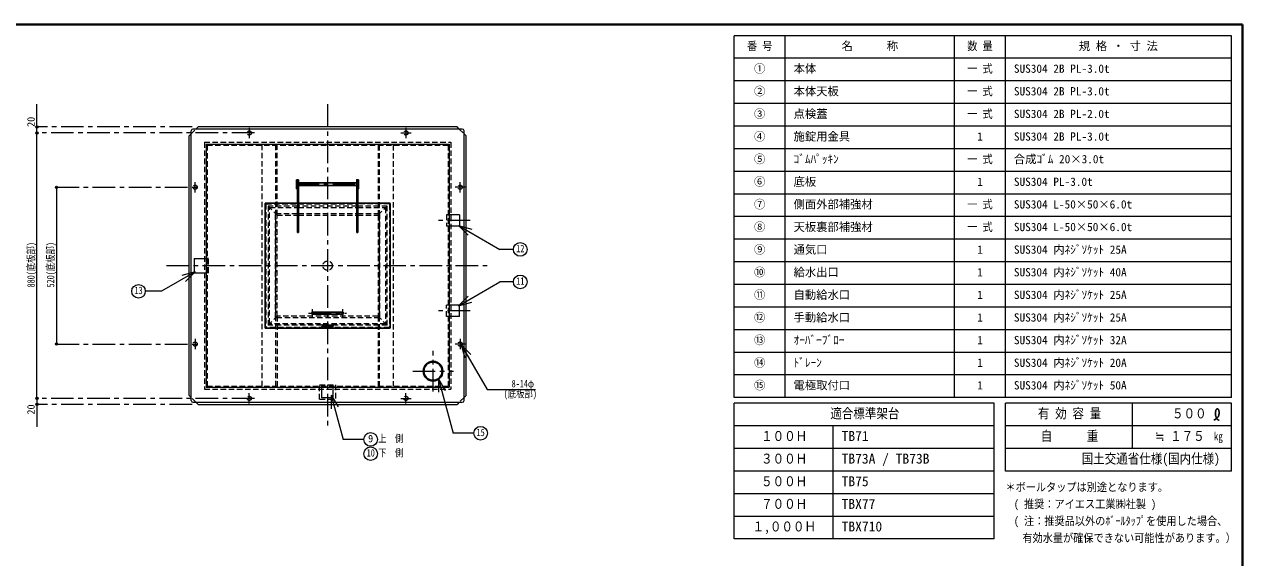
# Model space of a CAD drawing. Units: millimetres at full size, sheet at 1:15; details may follow other scales. Extents: x -3184 to 2891, y -2037 to 2178.
# Drawn here: x -1153 to 2891, y 410 to 2178 of the extents above; entities that cross this region are included whole.
import ezdxf
from ezdxf.enums import TextEntityAlignment as Align

# ---------------------------------------------------------------- set-up
doc = ezdxf.new("R2010")
doc.units = ezdxf.units.MM
doc.header["$LTSCALE"] = 15
doc.header["$PDMODE"] = 32
doc.header["$PDSIZE"] = 7.5
doc.linetypes.add('CHAIN1', pattern=[8, 5, -1, 1, -1])
doc.linetypes.add('DASHED1', pattern=[1.8, 1.2, -0.6])
doc.layers.add('0-0', color=7, linetype='Continuous', lineweight=18)
doc.styles.add('ＭＳ ゴシック', font='')
doc.styles.get('ＭＳ ゴシック').set_extended_font_data('MS Gothic')

msp = doc.modelspace()

# ---------------------------------------------------------------- linework, layer by layer
at = {"layer": '0-0', "color": 1, "lineweight": 40}
for p, q in [((2890.8, 2177.87), (-3184.2, 2177.87)), ((2890.8, -2037.13), (2890.8, 2177.87))]:
    msp.add_line(p, q, dxfattribs=at)
at = {"layer": '0-0', "color": 3}
for p, q in [((2853.3, 2140.37), (1203.3, 2140.37)), ((1203.3, 940.37), (1203.3, 2140.37)), ((1372.05, 940.37), (1372.05, 2140.37)), ((1934.55, 940.37), (1934.55, 2140.37)), ((2103.3, 940.37), (2103.3, 2140.37)), ((2853.3, 940.37), (2853.3, 2140.37)), ((2853.3, 2065.37), (1203.3, 2065.37)), ((2853.3, 1990.37), (1203.3, 1990.37)), ((2853.3, 1915.37), (1203.3, 1915.37)), ((2853.3, 1840.37), (1203.3, 1840.37)), ((2853.3, 1765.37), (1203.3, 1765.37)), ((2853.3, 1690.37), (1203.3, 1690.37)), ((2853.3, 1615.37), (1203.3, 1615.37)), ((2853.3, 1540.37), (1203.3, 1540.37)), ((2853.3, 1465.37), (1203.3, 1465.37)), ((2853.3, 1390.37), (1203.3, 1390.37)), ((2853.3, 1315.37), (1203.3, 1315.37)), ((2853.3, 1240.37), (1203.3, 1240.37)), ((2853.3, 1165.37), (1203.3, 1165.37)), ((2853.3, 1090.37), (1203.3, 1090.37)), ((2853.3, 1015.37), (1203.3, 1015.37)), ((2853.3, 940.37), (1203.3, 940.37)), ((2065.8, 921.62), (1203.3, 921.62)), ((1203.3, 471.62), (1203.3, 921.62)), ((2065.8, 471.62), (2065.8, 921.62)), ((2103.3, 696.62), (2103.3, 921.62)), ((2853.3, 921.62), (2103.3, 921.62)), ((2525.17, 771.62), (2525.17, 921.62)), ((2853.3, 696.62), (2853.3, 921.62)), ((2065.8, 846.62), (1203.3, 846.62)), ((1531.42, 471.62), (1531.42, 846.62)), ((2853.3, 846.62), (2103.3, 846.62)), ((2065.8, 771.62), (1203.3, 771.62)), ((2853.3, 771.62), (2103.3, 771.62)), ((2065.8, 696.62), (1203.3, 696.62)), ((2853.3, 696.62), (2103.3, 696.62)), ((2065.8, 621.62), (1203.3, 621.62)), ((2065.8, 546.62), (1203.3, 546.62)), ((2065.8, 471.62), (1203.3, 471.62))]:
    msp.add_line(p, q, dxfattribs=at)
at = {"layer": '0-0', "color": 4, "lineweight": 9}
for p, q in [((-1111.7, 1817.87), (-1111.7, 1912.87)), ((-583.7, 1830.87), (-576.7, 1837.87)), ((283.3, 1837.87), (-576.7, 1837.87)), ((290.3, 1830.87), (283.3, 1837.87)), ((-1111.7, 937.87), (-1111.7, 1817.87)), ((-599.7, 1814.87), (-606.7, 1807.87)), ((-606.7, 947.87), (-606.7, 1807.87)), ((306.3, 1814.87), (313.3, 1807.87)), ((313.3, 947.87), (313.3, 1807.87)), ((-1046.7, 1637.87), (-1046.7, 1117.87)), ((-166.09, 1180.37), (-161.7, 1180.37)), ((-131.7, 1180.37), (-127.32, 1180.37)), ((-1111.7, 937.87), (-1111.7, 842.87)), ((-599.7, 940.87), (-606.7, 947.87)), ((306.3, 940.87), (313.3, 947.87)), ((-583.7, 924.87), (-576.7, 917.87)), ((-576.7, 917.87), (283.3, 917.87)), ((290.3, 924.87), (283.3, 917.87))]:
    msp.add_line(p, q, dxfattribs=at)
at = {"layer": '0-0', "color": 4, "linetype": 'CHAIN1', "lineweight": 9}
for p, q in [((-146.7, 1912.87), (-146.7, 842.87)), ((-596.7, 1837.87), (-1111.7, 1837.87)), ((-406.7, 1834.87), (-406.7, 1800.87)), ((113.3, 1834.87), (113.3, 1800.87)), ((-389.7, 1817.87), (-1111.7, 1817.87)), ((96.3, 1817.87), (130.3, 1817.87)), ((-1046.7, 1637.87), (-569.7, 1637.87)), ((-586.7, 1620.87), (-586.7, 1654.87)), ((-249.7, 1647.87), (-43.7, 1647.87)), ((310.3, 1637.87), (276.3, 1637.87)), ((293.3, 1620.87), (293.3, 1654.87)), ((326.3, 1527.87), (213.3, 1527.87)), ((-681.7, 1377.87), (388.3, 1377.87)), ((-209.7, 1220.37), (-83.7, 1220.37)), ((-196.7, 1207.37), (-196.7, 1233.37)), ((-96.7, 1207.37), (-96.7, 1233.37)), ((326.3, 1227.87), (213.3, 1227.87)), ((-586.7, 1134.87), (-586.7, 1100.87)), ((293.3, 1134.87), (293.3, 1100.87)), ((-1046.7, 1117.87), (-569.7, 1117.87)), ((203.3, 960.37), (203.3, 1095.37)), ((310.3, 1117.87), (276.3, 1117.87)), ((135.8, 1027.87), (270.8, 1027.87)), ((-389.7, 937.87), (-1111.7, 937.87)), ((-406.7, 920.87), (-406.7, 954.87)), ((96.3, 937.87), (130.3, 937.87)), ((113.3, 920.87), (113.3, 954.87)), ((-596.7, 917.87), (-1111.7, 917.87))]:
    msp.add_line(p, q, dxfattribs=at)
at = {"layer": '0-0', "color": 4, "linetype": 'DASHED1', "lineweight": 9}
for p, q in [((-599.7, 1814.87), (-583.7, 1830.87)), ((290.3, 1830.87), (306.3, 1814.87)), ((-555.7, 1786.87), (-555.7, 968.87)), ((-546.7, 1777.87), (253.3, 1777.87)), ((-364.2, 977.87), (-364.2, 1777.87)), ((-318.2, 977.87), (-318.2, 1777.87)), ((-314.2, 1545.37), (-314.2, 1777.87)), ((20.8, 1777.87), (20.8, 1545.37)), ((24.8, 1777.87), (24.8, 977.87)), ((70.8, 1777.87), (70.8, 977.87)), ((253.3, 1777.87), (253.3, 977.87)), ((-339.2, 1570.37), (-246.7, 1570.37)), ((-339.2, 1185.37), (-339.2, 1570.37)), ((-319.2, 1550.37), (-246.7, 1550.37)), ((-319.2, 1205.37), (-319.2, 1550.37)), ((-243.7, 1570.37), (-49.7, 1570.37)), ((-243.7, 1550.37), (-49.7, 1550.37)), ((-46.7, 1570.37), (45.8, 1570.37)), ((45.8, 1570.37), (45.8, 1185.37)), ((248.3, 1546.87), (248.3, 1508.87)), ((256.3, 1546.87), (248.3, 1546.87)), ((256.3, 1508.87), (248.3, 1508.87)), ((-541.7, 1354.37), (-549.7, 1354.37)), ((256.3, 1246.87), (248.3, 1246.87)), ((248.3, 1208.87), (248.3, 1246.87)), ((45.8, 1185.37), (-339.2, 1185.37)), ((25.8, 1205.37), (-319.2, 1205.37)), ((-314.2, 1210.37), (-314.2, 977.87)), ((20.8, 1210.37), (20.8, 977.87)), ((256.3, 1208.87), (248.3, 1208.87)), ((-173.2, 934.87), (-173.2, 982.87)), ((-173.2, 982.87), (-120.2, 982.87)), ((-165.7, 974.87), (-165.7, 982.87)), ((-127.7, 974.87), (-127.7, 982.87)), ((-120.2, 982.87), (-120.2, 934.87)), ((-583.7, 924.87), (-599.7, 940.87)), ((-555.7, 968.87), (262.3, 968.87)), ((-173.2, 934.87), (-120.2, 934.87)), ((306.3, 940.87), (290.3, 924.87))]:
    msp.add_line(p, q, dxfattribs=at)
at = {"layer": '0-0'}
for p, q in [((-599.7, 930.87), (-599.7, 1824.87)), ((300.3, 1830.87), (-593.7, 1830.87)), ((306.3, 930.87), (306.3, 1824.87)), ((-549.7, 1780.87), (-549.7, 974.87)), ((-549.7, 1780.87), (256.3, 1780.87)), ((256.3, 1780.87), (256.3, 974.87)), ((291.3, 1546.87), (256.3, 1546.87)), ((291.3, 1546.87), (291.3, 1508.87)), ((291.3, 1508.87), (256.3, 1508.87)), ((288.33, 1510.61), (320.15, 1478.79)), ((288.33, 1510.61), (331.79, 1498.97)), ((288.33, 1510.61), (424.97, 1431.72)), ((470.22, 1431.72), (424.97, 1431.72)), ((-589.7, 1401.37), (-589.7, 1354.37)), ((-589.7, 1401.37), (-549.7, 1401.37)), ((-586.85, 1357.3), (-698.35, 1292.92)), ((-586.85, 1357.3), (-630.31, 1345.65)), ((-586.85, 1357.3), (-618.67, 1325.48)), ((-589.7, 1354.37), (-549.7, 1354.37)), ((288.33, 1245.13), (424.97, 1324.02)), ((470.22, 1324.02), (424.97, 1324.02)), ((-698.35, 1292.92), (-751.8, 1292.92)), ((288.33, 1245.13), (320.15, 1276.95)), ((288.33, 1245.13), (331.79, 1256.77)), ((-163.2, 1182.12), (-130.2, 1182.12)), ((-163.2, 1175.62), (-130.2, 1175.62)), ((291.3, 1208.87), (256.3, 1208.87)), ((296.83, 1115.36), (328.65, 1083.54)), ((296.83, 1115.36), (308.48, 1071.89)), ((-549.7, 974.87), (256.3, 974.87)), ((-165.7, 939.87), (-165.7, 974.87)), ((-127.7, 939.87), (-127.7, 974.87)), ((221.45, 1003.06), (221.45, 958.06)), ((221.45, 1003.06), (243.95, 964.08)), ((221.45, 1003.06), (269.92, 822.14)), ((-127.7, 939.87), (-165.7, 939.87)), ((-134.54, 948.52), (-134.54, 903.52)), ((-134.54, 948.52), (-112.04, 909.55)), ((-134.54, 948.52), (-95.2, 801.68)), ((-593.7, 924.87), (300.3, 924.87)), ((338.61, 822.14), (269.92, 822.14)), ((-26.36, 801.68), (-95.2, 801.68))]:
    msp.add_line(p, q, dxfattribs=at)
at = {"layer": '0-0', "color": 5, "lineweight": 25}
for p, q in [((-243.7, 1662.87), (-249.7, 1662.87)), ((-246.7, 1487.87), (-246.7, 1662.87)), ((-243.7, 1487.87), (-243.7, 1662.87)), ((-46.7, 1487.87), (-46.7, 1662.87)), ((-49.7, 1652.37), (-243.7, 1652.37)), ((-49.7, 1643.37), (-243.7, 1643.37)), ((-354.2, 1583.37), (-354.2, 1172.37)), ((-352.2, 1585.37), (-246.7, 1585.37)), ((-243.7, 1585.37), (-49.7, 1585.37)), ((58.8, 1585.37), (-46.7, 1585.37)), ((60.8, 1583.37), (60.8, 1172.37)), ((-243.7, 1527.87), (-246.7, 1527.87)), ((-49.7, 1527.87), (-46.7, 1527.87)), ((-243.7, 1487.87), (-246.7, 1487.87)), ((-49.7, 1487.87), (-46.7, 1487.87)), ((-196.7, 1223.37), (-96.7, 1223.37)), ((-196.7, 1217.37), (-96.7, 1217.37)), ((-131.7, 1177.37), (-161.7, 1177.37)), ((-131.7, 1180.37), (-131.7, 1177.37)), ((58.8, 1170.37), (-352.2, 1170.37))]:
    msp.add_line(p, q, dxfattribs=at)
at = {"layer": '0-0', "linetype": 'DASHED1'}
for p, q in [((-249.7, 1652.37), (-243.7, 1652.37)), ((-249.7, 1643.37), (-243.7, 1643.37)), ((-49.7, 1652.37), (-43.7, 1652.37)), ((-49.7, 1643.37), (-43.7, 1643.37)), ((-352.2, 1582.37), (-352.2, 1173.37)), ((-351.2, 1583.37), (-246.7, 1583.37)), ((-243.7, 1583.37), (-49.7, 1583.37)), ((57.8, 1583.37), (-46.7, 1583.37)), ((58.8, 1582.37), (58.8, 1173.37)), ((-344.2, 1575.37), (-314.2, 1545.37)), ((-344.2, 1575.37), (-344.2, 1180.37)), ((-246.7, 1575.37), (-344.2, 1575.37)), ((-49.7, 1575.37), (-243.7, 1575.37)), ((-243.7, 1545.37), (-49.7, 1545.37)), ((50.8, 1575.37), (-46.7, 1575.37)), ((20.8, 1545.37), (50.8, 1575.37)), ((50.8, 1180.37), (50.8, 1575.37)), ((-344.2, 1180.37), (-314.2, 1210.37)), ((-166.09, 1180.37), (-344.2, 1180.37)), ((20.8, 1210.37), (-314.2, 1210.37)), ((-152.7, 1177.37), (-152.7, 1180.37)), ((-140.7, 1177.37), (-140.7, 1180.37)), ((50.8, 1180.37), (-127.32, 1180.37)), ((50.8, 1180.37), (20.8, 1210.37)), ((57.8, 1172.37), (-351.2, 1172.37))]:
    msp.add_line(p, q, dxfattribs=at)
at = {"layer": '0-0', "color": 4, "linetype": 'DASHED1', "lineweight": 9}
for points in [[(-555.7, 1786.87), (262.3, 1786.87), (262.3, 968.87)], [(-546.7, 1777.87), (-546.7, 977.87), (253.3, 977.87)], [(-46.7, 1550.37), (25.8, 1550.37), (25.8, 1205.37)], [(-541.7, 1354.37), (-541.7, 1401.37), (-549.7, 1401.37)]]:
    msp.add_lwpolyline(points, dxfattribs=at)
at = {"layer": '0-0', "color": 5, "lineweight": 25}
for points in [[(-246.7, 1632.87), (-249.7, 1632.87), (-249.7, 1662.87)], [(-49.7, 1487.87), (-49.7, 1662.87), (-43.7, 1662.87)], [(-46.7, 1632.87), (-43.7, 1632.87), (-43.7, 1662.87)], [(-131.7, 1180.37), (-161.7, 1180.37), (-161.7, 1177.37)], [(2794.81, 865.55), (2795.79, 866.11), (2797.47, 867.09), (2799.14, 868.1), (2800.78, 869.14), (2802.39, 870.24), (2803.96, 871.41), (2804.84, 872.12), (2805.49, 872.68), (2806.58, 873.69), (2807.6, 874.74), (2808.56, 875.86), (2809.43, 877.04), (2810.2, 878.28), (2810.6, 879.03), (2810.88, 879.64), (2811.31, 880.72), (2811.66, 881.83), (2811.95, 882.96), (2812.17, 884.11), (2812.34, 885.27), (2812.41, 885.94), (2812.46, 886.63), (2812.51, 887.83), (2812.52, 889.02), (2812.5, 890.22), (2812.47, 891.42), (2812.43, 892.63), (2812.41, 893.34), (2812.39, 894.08), (2812.34, 895.37), (2812.23, 896.64), (2812.03, 897.89), (2811.69, 899.1), (2811.17, 900.26), (2810.76, 900.9), (2810.5, 901.24), (2810, 901.8), (2809.44, 902.3), (2808.83, 902.71)], [(2808.83, 902.71), (2808.19, 903.01), (2807.53, 903.18), (2807.14, 903.2), (2806.82, 903.18), (2806.27, 903.06), (2805.74, 902.85), (2805.22, 902.56), (2804.73, 902.21), (2804.27, 901.81), (2804.02, 901.56), (2803.67, 901.17), (2803.16, 900.46), (2802.73, 899.71), (2802.37, 898.92), (2802.08, 898.11), (2801.84, 897.28), (2801.72, 896.79), (2801.58, 896.18), (2801.4, 895.12), (2801.25, 894.06), (2801.13, 892.99), (2801.03, 891.91), (2800.95, 890.84), (2800.89, 890.21), (2800.83, 889.47), (2800.72, 888.18), (2800.64, 886.89), (2800.58, 885.61), (2800.58, 884.33), (2800.65, 883.06), (2800.73, 882.32), (2800.82, 881.68), (2801.04, 880.59), (2801.32, 879.51), (2801.65, 878.44), (2802.03, 877.38), (2802.45, 876.34), (2802.7, 875.74), (2802.89, 875.31)], [(2802.89, 875.31), (2803.24, 874.58), (2803.59, 873.85), (2803.97, 873.14), (2804.35, 872.42), (2804.76, 871.71), (2805.01, 871.3), (2805.3, 870.82), (2805.83, 870.01), (2806.39, 869.23), (2806.99, 868.48), (2807.65, 867.79), (2808.35, 867.18), (2808.79, 866.86), (2809.16, 866.62), (2809.84, 866.26), (2810.54, 865.95), (2811.27, 865.67), (2812.02, 865.42), (2812.78, 865.19), (2813.23, 865.05)]]:
    msp.add_lwpolyline(points, dxfattribs=at)
at = {"layer": '0-0', "linetype": 'DASHED1'}
for points in [[(-314.2, 1210.37), (-314.2, 1545.37), (-246.7, 1545.37)], [(-46.7, 1545.37), (20.8, 1545.37), (20.8, 1210.37)]]:
    msp.add_lwpolyline(points, dxfattribs=at)
at = {"layer": '0-0'}
for points in [[(291.3, 1208.87), (291.3, 1246.87), (256.3, 1246.87)], [(296.83, 1115.36), (382.58, 966.83), (543.03, 966.83)]]:
    msp.add_lwpolyline(points, dxfattribs=at)
at = {"layer": '0-0', "color": 4, "linetype": 'DASHED1', "lineweight": 9}
for centre, radius in [((-406.7, 1817.87), 7), ((113.3, 1817.87), 7), ((-586.7, 1637.87), 7), ((293.3, 1637.87), 7), ((-146.7, 1377.87), 15.5), ((-586.7, 1117.87), 7), ((293.3, 1117.87), 7), ((-406.7, 937.87), 7), ((113.3, 937.87), 7)]:
    msp.add_circle(centre, radius, dxfattribs=at)
at = {"layer": '0-0'}
for centre in [(492.72, 1431.72), (492.72, 1324.02), (-774.3, 1292.92), (-3.86, 801.68), (361.11, 822.14), (-3.86, 754.18)]:
    msp.add_circle(centre, 22.5, dxfattribs=at)
at = {"layer": '0-0', "color": 5, "lineweight": 25}
for radius in [32.5, 30.25]:
    msp.add_circle((203.3, 1027.87), radius, dxfattribs=at)
at = {"layer": '0-0'}
for centre, radius, start, end in [((-593.7, 1824.87), 6, 90, 180), ((300.3, 1824.87), 6, 0, 90), ((-163.2, 1178.87), 3.25, 90, 270), ((-130.2, 1178.87), 3.25, 270, 90), ((-593.7, 930.87), 6, 180, 270), ((300.3, 930.87), 6, 270, 0)]:
    msp.add_arc(centre, radius, start, end, dxfattribs=at)
at = {"layer": '0-0', "color": 5, "lineweight": 25}
for centre, radius, start, end in [((-352.2, 1583.37), 2, 90, 180), ((58.8, 1583.37), 2, 0, 90), ((-196.7, 1220.37), 3, 90, 270), ((-96.7, 1220.37), 3, 270, 90), ((-352.2, 1172.37), 2, 180, 270), ((58.8, 1172.37), 2, 270, 0)]:
    msp.add_arc(centre, radius, start, end, dxfattribs=at)
at = {"layer": '0-0', "linetype": 'DASHED1'}
for centre, radius, start, end in [((-351.2, 1582.37), 1, 90, 180), ((57.8, 1582.37), 1, 0, 90), ((-196.7, 1220.37), 3, 270, 90), ((-96.7, 1220.37), 3, 90, 270), ((-351.2, 1173.37), 1, 180, 270), ((57.8, 1173.37), 1, 270, 0)]:
    msp.add_arc(centre, radius, start, end, dxfattribs=at)
at = {"layer": '0-0', "color": 1}
for p in [(-1111.7, 1837.87), (-1111.7, 1817.87), (-1046.7, 1637.87), (-1046.7, 1117.87), (-1111.7, 937.87), (-1111.7, 917.87)]:
    msp.add_point(p, dxfattribs=at)

# ---------------------------------------------------------------- texts
at = {"layer": '0-0', "style": 'ＭＳ ゴシック'}
for s, height, width, p in [('番 号', 27.49, 0.9, (1245.49, 2084.12)), ('数 量', 27.49, 0.9, (1976.74, 2084.12)), ('一 式', 27.49, 0.9, (1976.74, 2009.12)), ('一 式', 27.49, 0.9, (1976.74, 1934.12)), ('一 式', 27.49, 0.9, (1976.74, 1859.12)), ('一 式', 27.49, 0.9, (1976.74, 1709.12)), ('一 式', 27.49, 0.9, (1976.74, 1559.12)), ('一 式', 27.49, 0.9, (1976.74, 1484.12)), ('12', 24.74, 0.8, (479.6, 1414.85)), ('11', 24.74, 0.8, (479.6, 1307.14)), ('13', 24.74, 0.8, (-787.43, 1276.05)), ('8-14φ', 24.74, 0.8, (464.28, 966.83)), ('(底板部)', 24.74, 0.8, (438.03, 933.08)), ('適合標準架台', 32.99, 0.85, (1522.05, 861.62)), ('有 効 容 量', 32.99, 0.85, (2211.11, 861.62)), ('５００', 32.99, 0.85, (2656.42, 861.62)), ('上\u3000側', 24.74, 0.8, (21.14, 784.81)), ('15', 24.74, 0.8, (347.99, 805.26)), ('１００Ｈ', 32.99, 0.85, (1292.36, 786.62)), ('自\u3000\u3000\u3000重', 32.99, 0.85, (2220.49, 786.62)), ('≒ １７５', 32.99, 0.85, (2600.17, 786.62)), ('kg', 27.49, 0.8, (2795.17, 790.37)), ('10', 24.74, 0.8, (-16.98, 737.31)), ('下\u3000側', 24.74, 0.8, (21.14, 737.31)), ('３００Ｈ', 32.99, 0.85, (1292.36, 711.62)), ('国土交通省仕様(国内仕様)', 32.99, 0.85, (2356.42, 711.62)), ('５００Ｈ', 32.99, 0.85, (1292.36, 636.62)), ('＊ボールタップは別途となります。', 27.49, 0.9, (2103.3, 621.62)), ('７００Ｈ', 32.99, 0.85, (1292.36, 561.62)), ('( 推奨：アイエス工業㈱社製 )', 27.49, 0.9, (2131.42, 565.37)), ('１,０００Ｈ', 32.99, 0.85, (1264.24, 486.62)), ('( 注：推奨品以外のﾎﾞｰﾙﾀｯﾌﾟを使用した場合、', 27.49, 0.9, (2131.42, 509.12)), ('有効水量が確保できない可能性があります。）', 27.49, 0.9, (2159.55, 452.87))]:
    msp.add_text(s, height=height, dxfattribs=dict(at, width=width)).set_placement(p, align=Align.BOTTOM_LEFT)
for s, height, p in [('名\u3000\u3000\u3000称', 27.49, (1559.55, 2084.12)), ('規 格 ・ 寸 法', 27.49, (2347.05, 2084.12)), ('①', 27.49, (1268.92, 2009.12)), ('本体', 27.49, (1400.17, 2009.12)), ('SUS304 2B PL-3.0t', 27.49, (2131.42, 2009.12)), ('②', 27.49, (1268.92, 1934.12)), ('本体天板', 27.49, (1400.17, 1934.12)), ('SUS304 2B PL-3.0t', 27.49, (2131.42, 1934.12)), ('③', 27.49, (1268.92, 1859.12)), ('点検蓋', 27.49, (1400.17, 1859.12)), ('SUS304 2B PL-2.0t', 27.49, (2131.42, 1859.12)), ('④', 27.49, (1268.92, 1784.12)), ('施錠用金具', 27.49, (1400.17, 1784.12)), ('SUS304 2B PL-3.0t', 27.49, (2131.42, 1784.12)), ('1', 27.49, (2009.55, 1784.12)), ('⑤', 27.49, (1268.92, 1709.12)), ('ｺﾞﾑﾊﾟｯｷﾝ', 27.49, (1400.17, 1709.12)), ('合成ｺﾞﾑ 20×3.0t', 27.49, (2131.42, 1709.12)), ('⑥', 27.49, (1268.92, 1634.12)), ('底板', 27.49, (1400.17, 1634.12)), ('1', 27.49, (2009.55, 1634.12)), ('SUS304 PL-3.0t', 27.49, (2131.42, 1634.12)), ('⑦', 27.49, (1268.92, 1559.12)), ('側面外部補強材', 27.49, (1400.17, 1559.12)), ('SUS304 L-50×50×6.0t', 27.49, (2131.42, 1559.12)), ('⑧', 27.49, (1268.92, 1484.12)), ('天板裏部補強材', 27.49, (1400.17, 1484.12)), ('SUS304 L-50×50×6.0t', 27.49, (2131.42, 1484.12)), ('⑨', 27.49, (1268.92, 1409.12)), ('通気口', 27.49, (1400.17, 1409.12)), ('1', 27.49, (2009.55, 1409.12)), ('SUS304 内ﾈｼﾞｿｹｯﾄ 25A', 27.49, (2131.42, 1409.12)), ('⑩', 27.49, (1268.92, 1334.12)), ('給水出口', 27.49, (1400.17, 1334.12)), ('1', 27.49, (2009.55, 1334.12)), ('SUS304 内ﾈｼﾞｿｹｯﾄ 40A', 27.49, (2131.42, 1334.12)), ('⑪', 27.49, (1268.92, 1259.12)), ('自動給水口', 27.49, (1400.17, 1259.12)), ('SUS304 内ﾈｼﾞｿｹｯﾄ 25A', 27.49, (2131.42, 1259.12)), ('1', 27.49, (2009.55, 1259.12)), ('⑫', 27.49, (1268.92, 1184.12)), ('手動給水口', 27.49, (1400.17, 1184.12)), ('1', 27.49, (2009.55, 1184.12)), ('SUS304 内ﾈｼﾞｿｹｯﾄ 25A', 27.49, (2131.42, 1184.12)), ('⑬', 27.49, (1268.92, 1109.12)), ('ｵｰﾊﾞｰﾌﾞﾛｰ', 27.49, (1400.17, 1109.12)), ('1', 27.49, (2009.55, 1109.12)), ('SUS304 内ﾈｼﾞｿｹｯﾄ 32A', 27.49, (2131.42, 1109.12)), ('⑭', 27.49, (1268.92, 1034.12)), ('ﾄﾞﾚｰﾝ', 27.49, (1400.17, 1034.12)), ('1', 27.49, (2009.55, 1034.12)), ('SUS304 内ﾈｼﾞｿｹｯﾄ 20A', 27.49, (2131.42, 1034.12)), ('⑮', 27.49, (1268.92, 959.12)), ('電極取付口', 27.49, (1400.17, 959.12)), ('1', 27.49, (2009.55, 959.12)), ('SUS304 内ﾈｼﾞｿｹｯﾄ 50A', 27.49, (2131.42, 959.12)), ('9', 24.74, (-12.29, 784.81)), ('TB71', 32.99, (1559.55, 786.62)), ('TB73A / TB73B', 32.99, (1559.55, 711.62)), ('TB75', 32.99, (1559.55, 636.62)), ('TBX77', 32.99, (1559.55, 561.62)), ('TBX710', 32.99, (1559.55, 486.62))]:
    msp.add_text(s, height=height, dxfattribs=at).set_placement(p, align=Align.BOTTOM_LEFT)
for p in [(-1111.7, 1837.87), (-1111.7, 884.12)]:
    msp.add_text('20', height=24.74, rotation=90, dxfattribs=at).set_placement(p, align=Align.BOTTOM_LEFT)
at = {"layer": '0-0', "style": 'ＭＳ ゴシック', "width": 0.8}
for s, p in [('880(底板部)', (-1111.7, 1305.68)), ('520(底板部)', (-1046.7, 1305.68))]:
    msp.add_text(s, height=24.74, rotation=90, dxfattribs=at).set_placement(p, align=Align.BOTTOM_LEFT)

doc.saveas('drawing.dxf')
